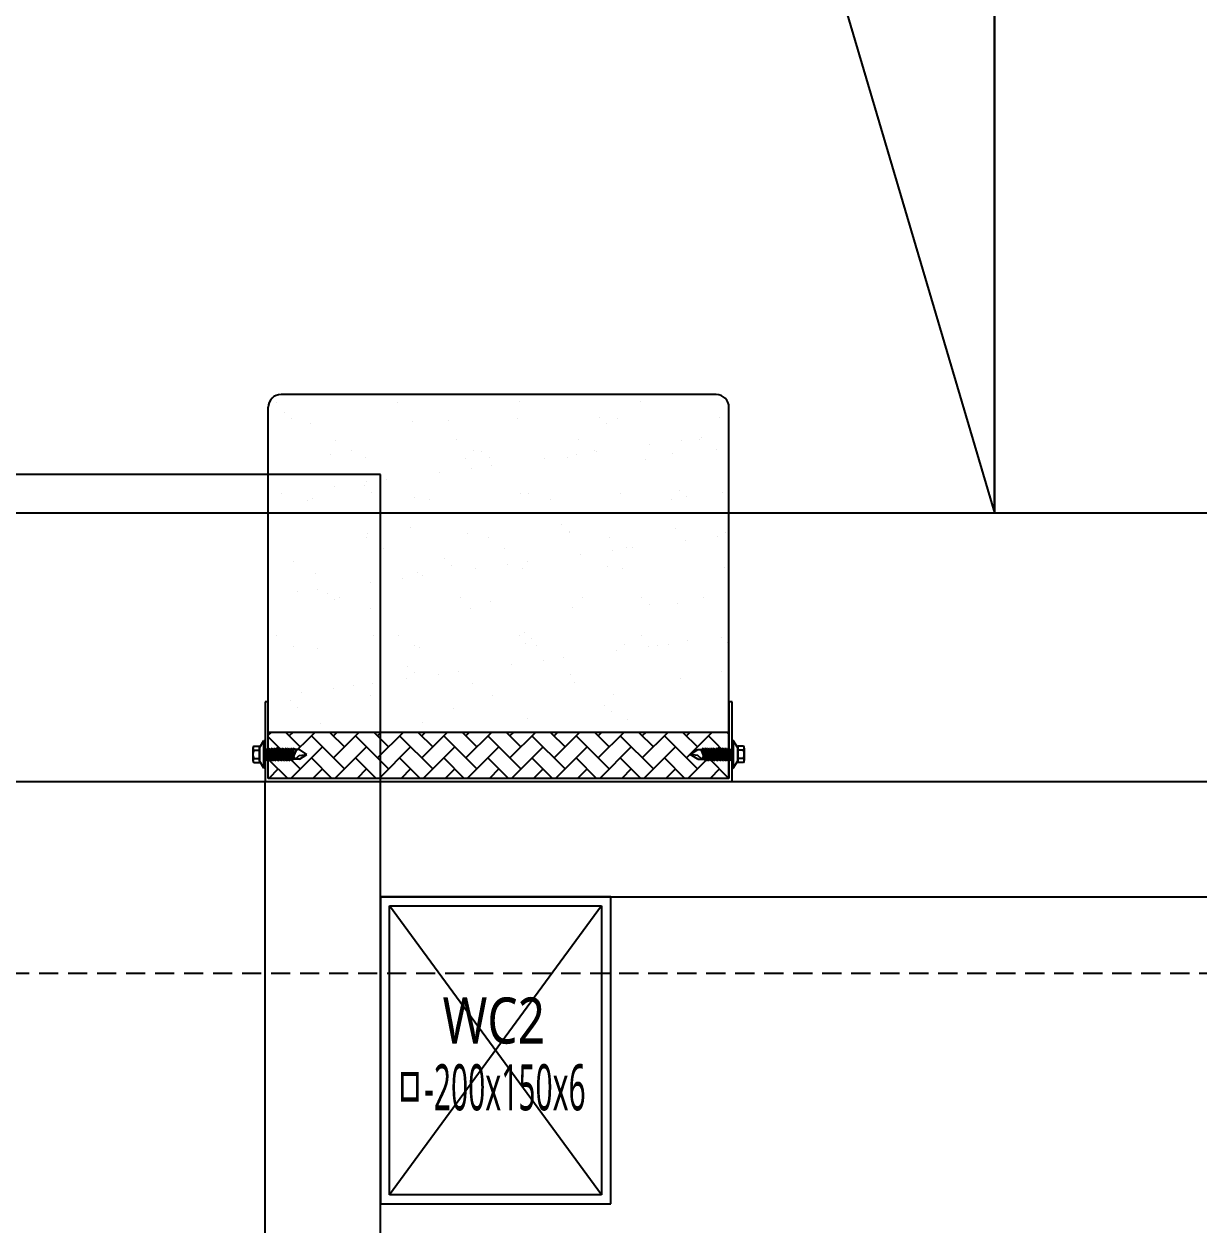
# Model space of a CAD drawing. Header units: millimetres. Extents: x 13515 to 183937, y -33900 to -660.
# Drawn here: x 120788.07 to 120800.05, y -19623.34 to -19611.1 of the extents above; entities that cross this region are included whole.
import ezdxf
from ezdxf.enums import TextEntityAlignment as Align

# ---------------------------------------------------------------- set-up
doc = ezdxf.new("R2010")
doc.units = ezdxf.units.MM
doc.header["$LTSCALE"] = 100
doc.header["$MEASUREMENT"] = 0
doc.header["$PDSIZE"] = -10
doc.linetypes.add('HIDDEN2', pattern=[0.1875, 0.125, -0.0625])
doc.layers.get('0').update_dxf_attribs({"linetype": 'CONTINUOUS'})
doc.layers.get('Defpoints').update_dxf_attribs({"color": 171, "linetype": 'CONTINUOUS'})
for name, color, linetype in [('ELE7 (0.07)', 8, 'CONTINUOUS'), ('ELE9', 9, 'CONTINUOUS'), ('FIN(패널-T75 글라스울)', 6, 'CONTINUOUS'), ('h COLUMN', 252, 'CONTINUOUS'), ('OVERHEAD DOOR - ELE', 9, 'CONTINUOUS'), ('OVERHEAD DOOR - ETC', 252, 'CONTINUOUS'), ('주차-화물', 251, 'CONTINUOUS')]:
    doc.layers.add(name, color=color, linetype=linetype)
doc.styles.add('TE', font='malgun_0.ttf')

# ---------------------------------------------------------------- blocks, each defined once
blk = doc.blocks.new('*U142')
at = {"color": 0, "linetype": 'ByBlock'}
for p, q in [((100, 75), (-100, 75)), ((-100, 75), (-100, -75)), ((100, -75), (100, 75)), ((-94, 69), (94, 69)), ((-94, -69), (-94, 69)), ((94, 69), (94, -69)), ((94, -69), (-94, -69)), ((-100, -75), (100, -75))]:
    blk.add_line(p, q, dxfattribs=at)
at = {"layer": 'Defpoints'}
blk.add_point((0, 0), dxfattribs=at)
blk = doc.blocks.new('WC2')
at = {"layer": 'h COLUMN', "ltscale": 0.1}
for p, q in [((69, -94), (-69, 94)), ((69, 94), (-69, -94))]:
    blk.add_line(p, q, dxfattribs=at)
at = {"layer": 'h COLUMN', "ltscale": 0.1, "rotation": 90}
blk.add_blockref('*U142', (0, 0), dxfattribs=at)
at = {"layer": 'Defpoints', "style": 'TE'}
for s, width, p in [('WC2', 0.8, (-34.44, 19.44)), ('ㅁ-200x150x6', 0.5, (-65.31, -24.04))]:
    blk.add_text(s, height=30, dxfattribs=dict(at, width=width)).set_placement(p, align=Align.MIDDLE_LEFT)
blk = doc.blocks.new('지상1층 WC 배치')
at = {"ltscale": 10000}
blk.add_blockref('WC2', (155500, -26650), dxfattribs=at)
blk = doc.blocks.new('A$C9dd89177')
at = {"layer": '주차-화물', "ltscale": 0.1}
blk.add_lwpolyline([(-0.01, 0), (10999.99, 0), (10999.99, 3250), (-0.01, 3250), (-0.01, 0), (10999.99, 3250)], dxfattribs=at)
blk = doc.blocks.new('A$Ca9da7916')
at = {"layer": 'ELE7 (0.07)', "ltscale": 0.002}
blk.add_line((227, 4275), (227, 6725), dxfattribs=at)
at = {"layer": 'FIN(패널-T75 글라스울)'}
for p, q in [((227, 6650), (227, 7675)), ((302, 6725), (302, 7675)), ((702, 6725), (227, 6725)), ((702, 6650), (227, 6650))]:
    blk.add_line(p, q, dxfattribs=at)
at = {"layer": 'OVERHEAD DOOR - ELE', "ltscale": 0.002}
for p, q in [((27, 6725), (27, 4275)), ((227, 6725), (27, 6725))]:
    blk.add_line(p, q, dxfattribs=at)
at = {"layer": 'OVERHEAD DOOR - ETC'}
for p, q in [((204.05, 6961.5), (204.05, 6957.8)), ((205.23, 6962), (213.37, 6962)), ((206.59, 6961.5), (206.59, 6957.8)), ((212.02, 6961.5), (212.02, 6957.8)), ((214.55, 6961.5), (214.55, 6957.8)), ((225, 6952), (-16.67, 6952)), ((195, 6952), (195, 6652)), ((195, 6952), (225, 6952)), ((205, 6957.8), (200.3, 6954.8)), ((218.3, 6954.8), (200.3, 6954.8)), ((200.3, 6954.8), (200.3, 6954)), ((200.3, 6954.8), (218.3, 6954.8)), ((200.3, 6954), (218.3, 6954)), ((204.05, 6957.8), (214.55, 6957.8)), ((213.6, 6957.8), (205, 6957.8)), ((205.15, 6951.6), (211.06, 6954)), ((205.15, 6949.77), (213.45, 6953.18)), ((205.15, 6949.77), (213.45, 6953.18)), ((205.15, 6951.6), (206.15, 6952.4)), ((206.15, 6951.2), (205.15, 6951.6)), ((205.15, 6951.6), (206.15, 6950.8)), ((206.15, 6951.6), (205.15, 6951.6)), ((205.15, 6947.93), (213.45, 6951.35)), ((205.15, 6947.93), (213.45, 6951.35)), ((206.15, 6952.4), (206.15, 6954)), ((211.94, 6954), (206.15, 6951.6)), ((206.15, 6952.4), (210, 6954)), ((206.15, 6950.57), (212.45, 6953.18)), ((212.45, 6952.38), (206.15, 6949.77)), ((206.15, 6950.57), (206.15, 6951.6)), ((206.15, 6948.74), (212.45, 6951.35)), ((212.45, 6953.18), (212.45, 6954)), ((213.45, 6953.18), (212.45, 6953.99)), ((212.45, 6953.59), (213.45, 6953.18)), ((213.45, 6953.18), (212.45, 6952.38)), ((212.45, 6953.18), (213.45, 6953.18)), ((212.45, 6951.35), (212.45, 6952.38)), ((213.45, 6951.35), (212.45, 6952.16)), ((212.45, 6951.75), (213.45, 6951.35)), ((213.45, 6951.35), (212.45, 6950.55)), ((212.45, 6951.35), (213.45, 6951.35)), ((218.3, 6954.8), (213.6, 6957.8)), ((218.3, 6954), (218.3, 6954.8)), ((225, 6952), (225, 6652)), ((-25, 6943.67), (-25, 6660.33)), ((205.15, 6949.77), (206.15, 6950.57)), ((206.15, 6949.37), (205.15, 6949.77)), ((205.15, 6949.77), (206.15, 6948.96)), ((206.15, 6949.77), (205.15, 6949.77)), ((205.15, 6946.1), (213.45, 6949.52)), ((205.15, 6946.1), (213.45, 6949.52)), ((205.15, 6947.93), (206.15, 6948.74)), ((206.15, 6947.53), (205.15, 6947.93)), ((205.15, 6947.93), (206.15, 6947.13)), ((206.15, 6947.93), (205.15, 6947.93)), ((205.15, 6944.27), (213.45, 6947.69)), ((205.15, 6944.27), (213.45, 6947.69)), ((205.15, 6946.1), (206.15, 6946.91)), ((206.15, 6945.7), (205.15, 6946.1)), ((205.15, 6946.1), (206.15, 6945.3)), ((206.15, 6946.1), (205.15, 6946.1)), ((205.15, 6942.44), (213.45, 6945.85)), ((205.15, 6942.44), (213.45, 6945.85)), ((205.15, 6944.27), (206.15, 6945.07)), ((206.15, 6943.87), (205.15, 6944.27)), ((205.15, 6944.27), (206.15, 6943.46)), ((206.15, 6944.27), (205.15, 6944.27)), ((205.15, 6940.6), (213.45, 6944.02)), ((205.15, 6940.6), (213.45, 6944.02)), ((205.15, 6942.44), (206.15, 6943.24)), ((212.45, 6950.55), (206.15, 6947.93)), ((206.15, 6948.74), (206.15, 6949.77)), ((206.15, 6946.91), (212.45, 6949.52)), ((212.45, 6948.71), (206.15, 6946.1)), ((206.15, 6946.91), (206.15, 6947.93)), ((206.15, 6945.07), (212.45, 6947.69)), ((212.45, 6946.88), (206.15, 6944.27)), ((206.15, 6945.07), (206.15, 6946.1)), ((206.15, 6943.24), (212.45, 6945.85)), ((212.45, 6945.05), (206.15, 6942.44)), ((206.15, 6943.24), (206.15, 6944.27)), ((206.15, 6941.41), (212.45, 6944.02)), ((212.45, 6943.22), (206.15, 6940.6)), ((212.45, 6949.52), (212.45, 6950.55)), ((213.45, 6949.52), (212.45, 6950.32)), ((212.45, 6949.92), (213.45, 6949.52)), ((213.45, 6949.52), (212.45, 6948.71)), ((212.45, 6949.52), (213.45, 6949.52)), ((212.45, 6947.69), (212.45, 6948.71)), ((213.45, 6947.69), (212.45, 6948.49)), ((212.45, 6948.09), (213.45, 6947.69)), ((213.45, 6947.69), (212.45, 6946.88)), ((212.45, 6947.69), (213.45, 6947.69)), ((212.45, 6945.85), (212.45, 6946.88)), ((213.45, 6945.85), (212.45, 6946.66)), ((212.45, 6946.25), (213.45, 6945.85)), ((213.45, 6945.85), (212.45, 6945.05)), ((212.45, 6945.85), (213.45, 6945.85)), ((212.45, 6944.02), (212.45, 6945.05)), ((213.45, 6944.02), (212.45, 6944.82)), ((212.45, 6944.42), (213.45, 6944.02)), ((213.45, 6944.02), (212.45, 6943.22)), ((212.45, 6944.02), (213.45, 6944.02)), ((212.45, 6942.19), (212.45, 6943.22)), ((206.15, 6942.03), (205.15, 6942.44)), ((205.15, 6942.44), (206.15, 6941.63)), ((206.15, 6942.44), (205.15, 6942.44)), ((205.15, 6938.77), (213.45, 6942.19)), ((205.15, 6938.77), (213.45, 6942.19)), ((205.15, 6940.6), (206.15, 6941.41)), ((206.15, 6940.2), (205.15, 6940.6)), ((205.15, 6940.6), (206.15, 6939.8)), ((206.15, 6940.6), (205.15, 6940.6)), ((205.15, 6936.94), (213.45, 6940.35)), ((205.15, 6936.94), (213.45, 6940.35)), ((205.15, 6938.77), (206.15, 6939.57)), ((206.15, 6938.37), (205.15, 6938.77)), ((205.15, 6938.77), (206.15, 6937.97)), ((206.15, 6938.77), (205.15, 6938.77)), ((205.15, 6935.1), (213.45, 6938.52)), ((205.15, 6935.1), (213.45, 6938.52)), ((205.15, 6936.94), (206.15, 6937.74)), ((206.15, 6936.53), (205.15, 6936.94)), ((205.15, 6936.94), (206.15, 6936.13)), ((206.15, 6936.94), (205.15, 6936.94)), ((205.15, 6935.1), (206.15, 6935.91)), ((206.15, 6941.41), (206.15, 6942.44)), ((206.15, 6939.57), (212.45, 6942.19)), ((212.45, 6941.38), (206.15, 6938.77)), ((206.15, 6939.57), (206.15, 6940.6)), ((206.15, 6937.74), (212.45, 6940.35)), ((212.45, 6939.55), (206.15, 6936.94)), ((206.15, 6937.74), (206.15, 6938.77)), ((206.15, 6935.91), (212.45, 6938.52)), ((212.45, 6937.72), (206.15, 6935.1)), ((206.15, 6935.91), (206.15, 6936.94)), ((206.15, 6933.67), (210.44, 6935.48)), ((210.44, 6935.48), (212.45, 6934.31)), ((210.45, 6935.45), (213.45, 6936.69)), ((210.45, 6935.45), (213.45, 6936.69)), ((210.45, 6935.45), (211.45, 6936.25)), ((211.45, 6935.45), (210.45, 6935.45)), ((211.45, 6936.25), (212.45, 6936.69)), ((212.45, 6935.88), (211.45, 6935.45)), ((213.45, 6942.19), (212.45, 6942.99)), ((212.45, 6942.59), (213.45, 6942.19)), ((213.45, 6942.19), (212.45, 6941.38)), ((212.45, 6942.19), (213.45, 6942.19)), ((212.45, 6940.35), (212.45, 6941.38)), ((213.45, 6940.35), (212.45, 6941.16)), ((212.45, 6940.76), (213.45, 6940.35)), ((213.45, 6940.35), (212.45, 6939.55)), ((212.45, 6940.35), (213.45, 6940.35)), ((212.45, 6938.52), (212.45, 6939.55)), ((213.45, 6938.52), (212.45, 6939.33)), ((212.45, 6938.92), (213.45, 6938.52)), ((213.45, 6938.52), (212.45, 6937.72)), ((212.45, 6938.52), (213.45, 6938.52)), ((212.45, 6936.69), (212.45, 6937.72)), ((213.45, 6936.69), (212.45, 6937.49)), ((212.45, 6937.09), (213.45, 6936.69)), ((213.45, 6936.69), (212.45, 6935.88)), ((212.45, 6936.69), (213.45, 6936.69)), ((212.45, 6931.63), (212.45, 6935.88)), ((206.15, 6934.7), (205.15, 6935.1)), ((205.15, 6935.1), (206.15, 6934.3)), ((206.15, 6935.1), (205.15, 6935.1)), ((206.15, 6931.63), (206.15, 6935.1)), ((209.3, 6926.83), (206.15, 6931.63)), ((210.04, 6931.8), (209.3, 6926.83)), ((212.45, 6931.63), (209.3, 6926.83)), ((212.45, 6934.31), (210.04, 6931.8)), ((205.15, 6668.9), (206.15, 6669.7)), ((209.3, 6677.17), (206.15, 6672.37)), ((206.15, 6672.37), (206.15, 6668.9)), ((206.15, 6670.33), (210.44, 6668.52)), ((212.45, 6672.37), (209.3, 6677.17)), ((210.04, 6672.2), (209.3, 6677.17)), ((212.45, 6669.7), (210.04, 6672.2)), ((210.44, 6668.52), (212.45, 6669.7)), ((212.45, 6672.37), (212.45, 6668.12)), ((206.15, 6669.3), (205.15, 6668.9)), ((205.15, 6668.9), (213.45, 6665.48)), ((205.15, 6668.9), (213.45, 6665.48)), ((206.15, 6668.9), (205.15, 6668.9)), ((205.15, 6668.9), (206.15, 6668.09)), ((205.15, 6667.06), (206.15, 6667.87)), ((206.15, 6667.47), (205.15, 6667.06)), ((205.15, 6667.06), (213.45, 6663.65)), ((205.15, 6667.06), (213.45, 6663.65)), ((206.15, 6667.06), (205.15, 6667.06)), ((205.15, 6667.06), (206.15, 6666.26)), ((205.15, 6665.23), (206.15, 6666.04)), ((206.15, 6665.63), (205.15, 6665.23)), ((205.15, 6665.23), (213.45, 6661.81)), ((205.15, 6665.23), (213.45, 6661.81)), ((206.15, 6665.23), (205.15, 6665.23)), ((205.15, 6665.23), (206.15, 6664.43)), ((205.15, 6663.4), (206.15, 6664.2)), ((206.15, 6663.8), (205.15, 6663.4)), ((205.15, 6663.4), (213.45, 6659.98)), ((205.15, 6663.4), (213.45, 6659.98)), ((206.15, 6663.4), (205.15, 6663.4)), ((205.15, 6663.4), (206.15, 6662.59)), ((205.15, 6661.57), (206.15, 6662.37)), ((206.15, 6661.97), (205.15, 6661.57)), ((212.45, 6666.28), (206.15, 6668.9)), ((206.15, 6668.09), (206.15, 6667.06)), ((206.15, 6668.09), (212.45, 6665.48)), ((212.45, 6664.45), (206.15, 6667.06)), ((206.15, 6666.26), (206.15, 6665.23)), ((206.15, 6666.26), (212.45, 6663.65)), ((212.45, 6662.62), (206.15, 6665.23)), ((206.15, 6664.43), (206.15, 6663.4)), ((206.15, 6664.43), (212.45, 6661.81)), ((212.45, 6660.78), (206.15, 6663.4)), ((206.15, 6662.59), (206.15, 6661.57)), ((206.15, 6662.59), (212.45, 6659.98)), ((210.45, 6668.55), (213.45, 6667.31)), ((210.45, 6668.55), (213.45, 6667.31)), ((211.45, 6668.55), (210.45, 6668.55)), ((210.45, 6668.55), (211.45, 6667.75)), ((212.45, 6668.12), (211.45, 6668.55)), ((211.45, 6667.75), (212.45, 6667.31)), ((213.45, 6667.31), (212.45, 6668.12)), ((212.45, 6667.31), (212.45, 6666.28)), ((212.45, 6667.31), (213.45, 6667.31)), ((212.45, 6666.91), (213.45, 6667.31)), ((213.45, 6667.31), (212.45, 6666.51)), ((213.45, 6665.48), (212.45, 6666.28)), ((212.45, 6665.48), (212.45, 6664.45)), ((212.45, 6665.08), (213.45, 6665.48)), ((213.45, 6665.48), (212.45, 6664.68)), ((212.45, 6665.48), (213.45, 6665.48)), ((213.45, 6663.65), (212.45, 6664.45)), ((212.45, 6663.65), (212.45, 6662.62)), ((212.45, 6663.24), (213.45, 6663.65)), ((213.45, 6663.65), (212.45, 6662.84)), ((212.45, 6663.65), (213.45, 6663.65)), ((213.45, 6661.81), (212.45, 6662.62)), ((212.45, 6661.81), (212.45, 6660.78)), ((212.45, 6661.81), (213.45, 6661.81)), ((212.45, 6661.41), (213.45, 6661.81)), ((213.45, 6661.81), (212.45, 6661.01)), ((205.15, 6661.57), (213.45, 6658.15)), ((205.15, 6661.57), (213.45, 6658.15)), ((206.15, 6661.57), (205.15, 6661.57)), ((205.15, 6661.57), (206.15, 6660.76)), ((205.15, 6659.73), (206.15, 6660.54)), ((206.15, 6660.13), (205.15, 6659.73)), ((205.15, 6659.73), (213.45, 6656.31)), ((205.15, 6659.73), (213.45, 6656.31)), ((206.15, 6659.73), (205.15, 6659.73)), ((205.15, 6659.73), (206.15, 6658.93)), ((205.15, 6657.9), (206.15, 6658.7)), ((206.15, 6658.3), (205.15, 6657.9)), ((205.15, 6657.9), (213.45, 6654.48)), ((205.15, 6657.9), (213.45, 6654.48)), ((206.15, 6657.9), (205.15, 6657.9)), ((205.15, 6657.9), (206.15, 6657.1)), ((205.15, 6656.07), (206.15, 6656.87)), ((206.15, 6656.47), (205.15, 6656.07)), ((205.15, 6656.07), (213.45, 6652.65)), ((205.15, 6656.07), (213.45, 6652.65)), ((206.15, 6656.07), (205.15, 6656.07)), ((205.15, 6656.07), (206.15, 6655.26)), ((205.15, 6654.23), (206.15, 6655.04)), ((206.15, 6654.64), (205.15, 6654.23)), ((205.15, 6654.23), (213.45, 6650.82)), ((205.15, 6654.23), (213.45, 6650.82)), ((206.15, 6654.23), (205.15, 6654.23)), ((205.15, 6654.23), (206.15, 6653.43)), ((212.45, 6658.95), (206.15, 6661.57)), ((206.15, 6660.76), (206.15, 6659.73)), ((206.15, 6660.76), (212.45, 6658.15)), ((212.45, 6657.12), (206.15, 6659.73)), ((206.15, 6658.93), (206.15, 6657.9)), ((206.15, 6658.93), (212.45, 6656.31)), ((212.45, 6655.29), (206.15, 6657.9)), ((206.15, 6657.1), (206.15, 6656.07)), ((206.15, 6657.1), (212.45, 6654.48)), ((212.45, 6653.45), (206.15, 6656.07)), ((206.15, 6655.26), (206.15, 6654.23)), ((206.15, 6655.26), (212.45, 6652.65)), ((212.45, 6651.62), (206.15, 6654.23)), ((213.45, 6659.98), (212.45, 6660.78)), ((212.45, 6659.98), (212.45, 6658.95)), ((212.45, 6659.58), (213.45, 6659.98)), ((213.45, 6659.98), (212.45, 6659.18)), ((212.45, 6659.98), (213.45, 6659.98)), ((213.45, 6658.15), (212.45, 6658.95)), ((212.45, 6658.15), (212.45, 6657.12)), ((212.45, 6657.75), (213.45, 6658.15)), ((213.45, 6658.15), (212.45, 6657.34)), ((212.45, 6658.15), (213.45, 6658.15)), ((213.45, 6656.31), (212.45, 6657.12)), ((212.45, 6656.31), (212.45, 6655.29)), ((212.45, 6655.91), (213.45, 6656.31)), ((213.45, 6656.31), (212.45, 6655.51)), ((212.45, 6656.31), (213.45, 6656.31)), ((213.45, 6654.48), (212.45, 6655.29)), ((212.45, 6654.48), (212.45, 6653.45)), ((212.45, 6654.08), (213.45, 6654.48)), ((213.45, 6654.48), (212.45, 6653.68)), ((212.45, 6654.48), (213.45, 6654.48)), ((225, 6652), (-16.67, 6652)), ((225, 6652), (195, 6652)), ((200.3, 6649.2), (200.3, 6650)), ((200.3, 6650), (218.3, 6650)), ((218.3, 6649.2), (200.3, 6649.2)), ((205, 6646.2), (200.3, 6649.2)), ((200.3, 6649.2), (218.3, 6649.2)), ((204.05, 6646.2), (214.55, 6646.2)), ((204.05, 6642.5), (204.05, 6646.2)), ((213.6, 6646.2), (205, 6646.2)), ((205.15, 6652.4), (206.15, 6653.2)), ((206.15, 6652.8), (205.15, 6652.4)), ((205.15, 6652.4), (211.06, 6650)), ((206.15, 6652.4), (205.15, 6652.4)), ((205.15, 6652.4), (206.15, 6651.6)), ((206.15, 6653.43), (206.15, 6652.4)), ((206.15, 6653.43), (212.45, 6650.82)), ((211.94, 6650), (206.15, 6652.4)), ((206.15, 6651.6), (206.15, 6650)), ((206.15, 6651.6), (210, 6650)), ((206.59, 6642.5), (206.59, 6646.2)), ((212.02, 6642.5), (212.02, 6646.2)), ((213.45, 6652.65), (212.45, 6653.45)), ((212.45, 6652.65), (212.45, 6651.62)), ((212.45, 6652.25), (213.45, 6652.65)), ((213.45, 6652.65), (212.45, 6651.84)), ((212.45, 6652.65), (213.45, 6652.65)), ((213.45, 6650.82), (212.45, 6651.62)), ((212.45, 6650.82), (212.45, 6650)), ((212.45, 6650.41), (213.45, 6650.82)), ((213.45, 6650.82), (212.45, 6650.01)), ((212.45, 6650.82), (213.45, 6650.82)), ((218.3, 6649.2), (213.6, 6646.2)), ((214.55, 6642.5), (214.55, 6646.2)), ((218.3, 6650), (218.3, 6649.2)), ((205.23, 6642), (213.37, 6642))]:
    blk.add_line(p, q, dxfattribs=at)
at = {"layer": 'OVERHEAD DOOR - ETC', "ltscale": 0.002}
for p, q in [((227, 6954), (175, 6954)), ((175, 6954), (175, 6952)), ((175, 6952), (225, 6952)), ((195, 6950.79), (196.21, 6952)), ((197.26, 6938.68), (210.58, 6952)), ((211.63, 6938.68), (224.95, 6952)), ((225, 6952), (225, 6652)), ((227, 6650), (227, 6954)), ((-10.18, 6945.96), (-10.18, 6945.96)), ((11.05, 6943.65), (11.05, 6943.65)), ((38.76, 6947.56), (38.76, 6947.56)), ((64.85, 6949.55), (64.85, 6949.55)), ((67.56, 6944.35), (67.56, 6944.35)), ((87.7, 6949.16), (87.7, 6949.16)), ((132.96, 6947.12), (132.96, 6947.12)), ((136.65, 6950.76), (136.65, 6950.76)), ((155.1, 6947.35), (155.1, 6947.35)), ((204.44, 6945.86), (225, 6925.31)), ((218.81, 6945.86), (225, 6939.68)), ((106.87, 6935.41), (106.87, 6935.41)), ((195, 6940.94), (211.63, 6924.31)), ((3.13, 6934.15), (3.13, 6934.15)), ((4.23, 6932.94), (4.23, 6932.94)), ((195, 6922.05), (204.44, 6931.5)), ((197.26, 6909.94), (218.81, 6931.5)), ((4.88, 6920.93), (4.88, 6920.93)), ((41.68, 6924.27), (41.68, 6924.27)), ((70.28, 6923.7), (70.28, 6923.7)), ((134.85, 6925.25), (134.85, 6925.25)), ((160.15, 6920.13), (160.15, 6920.13)), ((195, 6926.57), (197.26, 6924.31)), ((211.63, 6909.94), (225, 6923.31)), ((13.32, 6915.33), (13.32, 6915.33)), ((37.39, 6919.59), (37.39, 6919.59)), ((43.27, 6914.9), (43.27, 6914.9)), ((62.27, 6916.93), (62.27, 6916.93)), ((111.21, 6918.53), (111.21, 6918.53)), ((137.5, 6912.62), (137.5, 6912.62)), ((195, 6912.2), (211.63, 6895.57)), ((204.44, 6917.13), (225, 6896.57)), ((218.81, 6917.13), (225, 6910.94)), ((138.4, 6905.58), (138.4, 6905.58)), ((7.59, 6900.28), (7.59, 6900.28)), ((17.15, 6897.49), (17.15, 6897.49)), ((111.68, 6899.97), (111.68, 6899.97)), ((139.24, 6899.4), (139.24, 6899.4)), ((195, 6893.31), (204.44, 6902.76)), ((195, 6897.83), (197.26, 6895.57)), ((197.26, 6881.21), (218.81, 6902.76)), ((-20.34, 6894.38), (-20.34, 6894.38)), ((74.82, 6889.2), (74.82, 6889.2)), ((107.39, 6895.29), (107.39, 6895.29)), ((131.58, 6894.87), (131.58, 6894.87)), ((211.63, 6881.21), (225, 6894.58)), ((39.61, 6881.07), (39.61, 6881.07)), ((74.8, 6885.07), (74.8, 6885.07)), ((88.55, 6882.67), (88.55, 6882.67)), ((137.49, 6884.27), (137.49, 6884.27)), ((186.43, 6885.87), (186.43, 6885.87)), ((195, 6883.47), (211.63, 6866.84)), ((204.44, 6888.39), (225, 6867.83)), ((218.81, 6888.39), (225, 6882.2)), ((-9.33, 6879.47), (-9.33, 6879.47)), ((67.98, 6874.36), (67.98, 6874.36)), ((76.56, 6875.98), (76.56, 6875.98)), ((87.14, 6873.19), (87.14, 6873.19)), ((141.96, 6878.75), (141.96, 6878.75)), ((170.62, 6876.83), (170.62, 6876.83)), ((181.68, 6875.68), (181.68, 6875.68)), ((195, 6864.58), (204.44, 6874.02)), ((197.26, 6852.47), (218.81, 6874.02)), ((-10.31, 6867.52), (-10.31, 6867.52)), ((-6.02, 6872.21), (-6.02, 6872.21)), ((12.14, 6865.78), (12.14, 6865.78)), ((177.39, 6871), (177.39, 6871)), ((195, 6869.1), (197.26, 6866.84)), ((211.63, 6852.47), (225, 6865.84)), ((11.2, 6864.56), (11.2, 6864.56)), ((204.44, 6859.65), (225, 6839.1)), ((218.81, 6859.65), (225, 6853.47)), ((4.37, 6853.84), (4.37, 6853.84)), ((13.88, 6852.56), (13.88, 6852.56)), ((79.28, 6855.33), (79.28, 6855.33)), ((107.01, 6856.31), (107.01, 6856.31)), ((113.68, 6849.93), (113.68, 6849.93)), ((162.62, 6851.53), (162.62, 6851.53)), ((195, 6854.73), (211.63, 6838.1)), ((15.8, 6846.73), (15.8, 6846.73)), ((59.69, 6843.23), (59.69, 6843.23)), ((63.98, 6847.91), (63.98, 6847.91)), ((64.74, 6848.33), (64.74, 6848.33)), ((146.5, 6844.25), (146.5, 6844.25)), ((157.14, 6848.9), (157.14, 6848.9)), ((195, 6835.84), (204.44, 6845.29)), ((197.26, 6823.73), (218.81, 6845.29)), ((43.41, 6835.8), (43.41, 6835.8)), ((195, 6840.36), (197.26, 6838.1)), ((211.63, 6823.73), (225, 6837.1)), ((16.6, 6831.91), (16.6, 6831.91)), ((138.55, 6826.48), (138.55, 6826.48)), ((148.24, 6831.03), (148.24, 6831.03)), ((195, 6825.99), (211.63, 6809.36)), ((204.44, 6830.92), (225, 6810.36)), ((218.81, 6830.92), (225, 6824.73)), ((39.44, 6821.13), (39.44, 6821.13)), ((83.82, 6820.83), (83.82, 6820.83)), ((129.69, 6818.93), (129.69, 6818.93)), ((133.98, 6823.62), (133.98, 6823.62)), ((137.18, 6819.3), (137.18, 6819.3)), ((186.12, 6820.9), (186.12, 6820.9)), ((-20.19, 6815.28), (-20.19, 6815.28)), ((-9.64, 6814.5), (-9.64, 6814.5)), ((39.3, 6816.1), (39.3, 6816.1)), ((88.24, 6817.7), (88.24, 6817.7)), ((131.72, 6815.77), (131.72, 6815.77)), ((150.96, 6810.38), (150.96, 6810.38)), ((195, 6807.1), (204.44, 6816.55)), ((195, 6811.62), (197.26, 6809.36)), ((197.26, 6795), (218.81, 6816.55)), ((74.94, 6805.97), (74.94, 6805.97)), ((85.56, 6807.61), (85.56, 6807.61)), ((211.63, 6795), (225, 6808.37)), ((16.27, 6795.85), (16.27, 6795.85)), ((21.14, 6797.41), (21.14, 6797.41)), ((68.12, 6795.26), (68.12, 6795.26)), ((109.44, 6796.84), (109.44, 6796.84)), ((170.76, 6797.73), (170.76, 6797.73)), ((195, 6797.26), (211.63, 6780.63)), ((204.44, 6802.18), (225, 6781.62)), ((218.81, 6802.18), (225, 6795.99)), ((11.98, 6791.17), (11.98, 6791.17)), ((88.28, 6786.96), (88.28, 6786.96)), ((195, 6778.37), (204.44, 6787.81)), ((197.26, 6766.26), (218.81, 6787.81)), ((11.34, 6785.46), (11.34, 6785.46)), ((16.64, 6780.24), (16.64, 6780.24)), ((22.88, 6784.19), (22.88, 6784.19)), ((65.59, 6781.84), (65.59, 6781.84)), ((114.53, 6783.44), (114.53, 6783.44)), ((163.47, 6785.04), (163.47, 6785.04)), ((195, 6782.89), (197.26, 6780.63)), ((211.63, 6766.26), (225, 6779.63)), ((4.52, 6774.74), (4.52, 6774.74)), ((86.27, 6771.56), (86.27, 6771.56)), ((107.16, 6777.21), (107.16, 6777.21)), ((155.5, 6775.88), (155.5, 6775.88)), ((179.43, 6772.54), (179.43, 6772.54)), ((204.44, 6773.44), (225, 6752.89)), ((218.81, 6773.44), (225, 6767.26)), ((-8.27, 6769.07), (-8.27, 6769.07)), ((25.6, 6763.54), (25.6, 6763.54)), ((81.98, 6766.87), (81.98, 6766.87)), ((195, 6768.52), (211.63, 6751.89)), ((43.55, 6756.7), (43.55, 6756.7)), ((157.24, 6762.65), (157.24, 6762.65)), ((195, 6749.63), (204.44, 6759.07)), ((197.26, 6737.52), (218.81, 6759.07)), ((90.71, 6749.09), (90.71, 6749.09)), ((92.82, 6752.46), (92.82, 6752.46)), ((139.65, 6750.69), (139.65, 6750.69)), ((188.59, 6752.3), (188.59, 6752.3)), ((195, 6754.15), (197.26, 6751.89)), ((211.63, 6737.52), (225, 6750.89)), ((-7.17, 6745.89), (-7.17, 6745.89)), ((41.77, 6747.49), (41.77, 6747.49)), ((61.73, 6744.78), (61.73, 6744.78)), ((138.69, 6747.38), (138.69, 6747.38)), ((151.98, 6742.58), (151.98, 6742.58)), ((156.27, 6747.26), (156.27, 6747.26)), ((159.96, 6742), (159.96, 6742)), ((204.44, 6744.71), (225, 6724.15)), ((218.81, 6744.71), (225, 6738.52)), ((-20.05, 6736.18), (-20.05, 6736.18)), ((94.56, 6739.24), (94.56, 6739.24)), ((131.87, 6736.67), (131.87, 6736.67)), ((195, 6739.78), (211.63, 6723.15)), ((30.14, 6729.04), (30.14, 6729.04)), ((75.09, 6726.87), (75.09, 6726.87)), ((195, 6720.89), (204.44, 6730.34)), ((195, 6725.41), (197.26, 6723.15)), ((197.26, 6708.79), (218.81, 6730.34)), ((38.57, 6719.5), (38.57, 6719.5)), ((65.27, 6716.87), (65.27, 6716.87)), ((97.28, 6718.59), (97.28, 6718.59)), ((114.22, 6718.47), (114.22, 6718.47)), ((131.73, 6720.48), (131.73, 6720.48)), ((163.16, 6720.07), (163.16, 6720.07)), ((170.91, 6718.63), (170.91, 6718.63)), ((211.63, 6708.79), (225, 6722.16)), ((16.33, 6715.27), (16.33, 6715.27)), ((31.88, 6715.82), (31.88, 6715.82)), ((34.28, 6714.81), (34.28, 6714.81)), ((68.26, 6716.16), (68.26, 6716.16)), ((195, 6711.04), (211.63, 6694.42)), ((204.44, 6715.97), (225, 6695.41)), ((218.81, 6715.97), (225, 6709.78)), ((11.48, 6706.36), (11.48, 6706.36)), ((164.5, 6707.5), (164.5, 6707.5)), ((195, 6692.16), (204.44, 6701.6)), ((197.26, 6680.05), (218.81, 6701.6)), ((4.66, 6695.65), (4.66, 6695.65)), ((34.6, 6695.17), (34.6, 6695.17)), ((107.3, 6698.11), (107.3, 6698.11)), ((108.56, 6695.2), (108.56, 6695.2)), ((166.24, 6694.28), (166.24, 6694.28)), ((195, 6696.68), (197.26, 6694.42)), ((211.63, 6680.05), (225, 6693.42)), ((14.03, 6692.72), (14.03, 6692.72)), ((104.27, 6690.52), (104.27, 6690.52)), ((189.44, 6685.81), (189.44, 6685.81)), ((204.44, 6687.23), (225, 6666.68)), ((218.81, 6687.23), (225, 6681.04)), ((-6.32, 6679.41), (-6.32, 6679.41)), ((42.62, 6681.01), (42.62, 6681.01)), ((43.7, 6677.6), (43.7, 6677.6)), ((91.56, 6682.61), (91.56, 6682.61)), ((101.82, 6684.09), (101.82, 6684.09)), ((140.5, 6684.21), (140.5, 6684.21)), ((195, 6682.31), (211.63, 6665.68)), ((103.56, 6670.86), (103.56, 6670.86)), ((168.96, 6673.63), (168.96, 6673.63)), ((178.56, 6670.9), (178.56, 6670.9)), ((195, 6663.42), (204.44, 6672.86)), ((197.95, 6652), (218.81, 6672.86)), ((-13.43, 6662.75), (-13.43, 6662.75)), ((-9.14, 6667.43), (-9.14, 6667.43)), ((84.02, 6668.42), (84.02, 6668.42)), ((138.83, 6668.28), (138.83, 6668.28)), ((174.27, 6666.22), (174.27, 6666.22)), ((195, 6667.94), (197.26, 6665.68)), ((212.32, 6652), (225, 6664.68)), ((-19.91, 6657.09), (-19.91, 6657.09)), ((39.14, 6660.67), (39.14, 6660.67)), ((132.01, 6657.57), (132.01, 6657.57)), ((204.44, 6658.5), (210.94, 6652)), ((218.81, 6658.5), (225, 6652.31)), ((175, 6652), (175, 6650)), ((225, 6652), (175, 6652)), ((175, 6650), (227, 6650)), ((195, 6653.57), (196.57, 6652))]:
    blk.add_line(p, q, dxfattribs=at)
at = {"layer": 'OVERHEAD DOOR - ETC'}
for centre, radius, start, end in [((205.32, 6960.14), 1.86, 46.9662, 133.0338), ((209.3, 6954.39), 7.61, 69.11949, 110.88051), ((213.29, 6960.14), 1.86, 46.9662, 133.0338), ((-16.67, 6943.67), 8.33, 90, 180), ((-16.67, 6660.33), 8.33, 180, 270), ((205.32, 6643.86), 1.86, 226.9662, 313.0338), ((209.3, 6649.61), 7.61, 249.11949, 290.88051), ((213.29, 6643.86), 1.86, 226.9662, 313.0338)]:
    blk.add_arc(centre, radius, start, end, dxfattribs=at)
blk = doc.blocks.new('FGHJ')
at = {"layer": 'ELE9', "linetype": 'HIDDEN2'}
blk.add_lwpolyline([(37195449.07, 67346.34), (37195449.07, 40346.34), (37042549.07, 40346.34), (37042549.07, 51346.34), (37030449.07, 51346.34), (37030449.07, -38303.66), (37200899.07, -38303.66)], dxfattribs=at)
at = {"layer": 'ELE9', "ltscale": 0.1, "rotation": 270}
for name, p in [('A$C9dd89177', (37133874.07, 51646.33)), ('A$C9dd89177', (37137124.07, 51646.33)), ('A$Ca9da7916', (37129999.07, 40698.34))]:
    blk.add_blockref(name, p, dxfattribs=at)
at = {"layer": 'ELE9'}
blk.add_blockref('지상1층 WC 배치', (36981299.07, 66946.34), dxfattribs=at)

msp = doc.modelspace()

# ---------------------------------------------------------------- block references
at = {"xscale": 0.01565102769230769, "yscale": 0.01565102769230769, "zscale": 0.01565102769230769}
msp.add_blockref('FGHJ', (-460436.194, -20252.242), dxfattribs=at)

doc.saveas('drawing.dxf')
